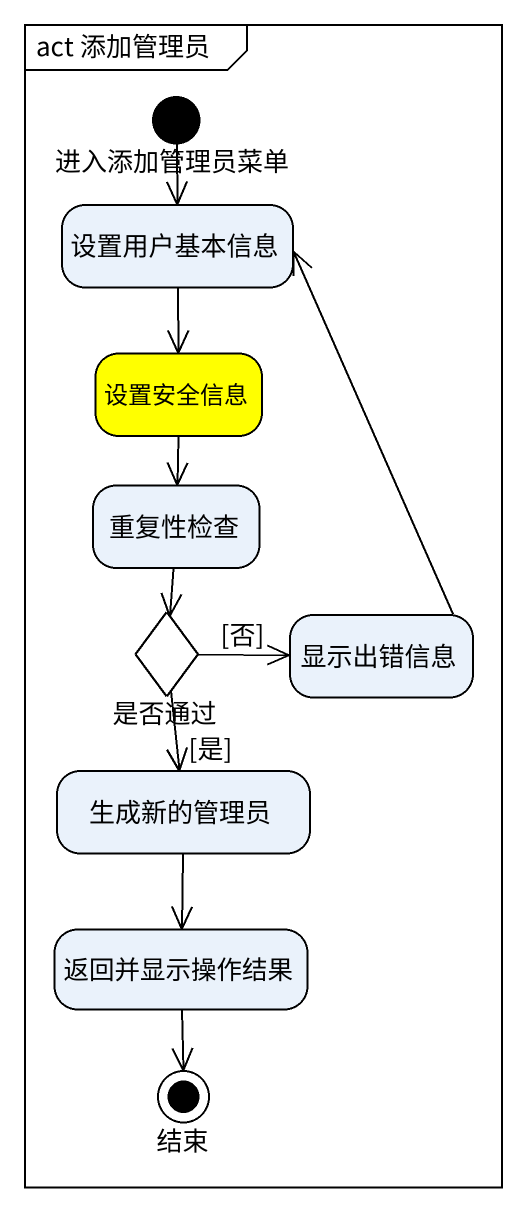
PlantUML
@startuml
mainframe act 添加管理员
hide empty description
state 进入添加管理员菜单 <<start>>
state 设置用户基本信息
state 设置安全信息 #FFFF00
state 重复性检查
state 是否通过 <<choice>>
state 显示出错信息
state 生成新的管理员
state 返回并显示操作结果
state 结束 <<end>>
进入添加管理员菜单 --> 设置用户基本信息
设置用户基本信息 --> 设置安全信息
设置安全信息 --> 重复性检查
重复性检查 --> 是否通过
是否通过 -right-> 显示出错信息 : [否]
是否通过 --> 生成新的管理员 : [是]
显示出错信息 -up-> 设置用户基本信息
生成新的管理员 --> 返回并显示操作结果
返回并显示操作结果 --> 结束
@enduml
